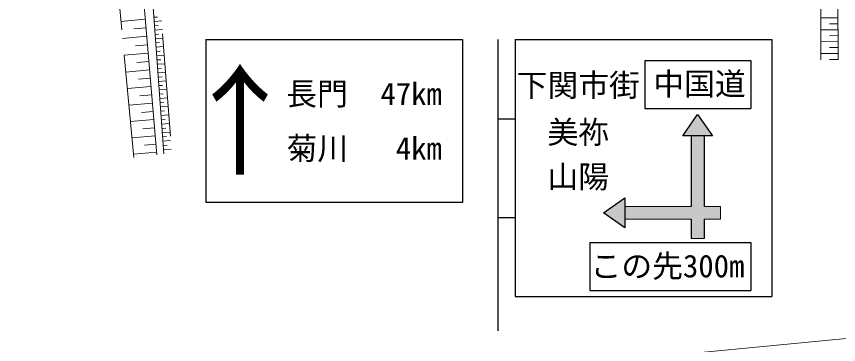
# Model space of a CAD drawing. Units: millimetres, scale not verified. Extents: x 39999 to 679983, y 20000 to 379991.
# Drawn here: x 346578 to 394624, y 229237 to 248387 of the extents above; entities that cross this region are included whole.
import ezdxf
from ezdxf.enums import TextEntityAlignment as Align

# ---------------------------------------------------------------- set-up
doc = ezdxf.new("R2010")
doc.units = ezdxf.units.MM
doc.header["$LTSCALE"] = 999.975
doc.linetypes.add('DASHED', pattern=[7.5, 6, -1.5])
for name, color, linetype, lineweight in [('M-BGD', 7, 'Continuous', 13), ('M-STR-HTXT', 7, 'Continuous', 13), ('M-STR-STRC', 7, 'Continuous', 25)]:
    doc.layers.add(name, color=color, linetype=linetype, lineweight=lineweight)
doc.styles.add('ＭＳ ゴシック', font='')
doc.styles.get('ＭＳ ゴシック').set_extended_font_data('MS Gothic')

msp = doc.modelspace()

# ---------------------------------------------------------------- hatches: boundary and pattern name
at = {"layer": 'M-STR-STRC'}
msp.add_hatch(color=256, dxfattribs=at).paths.add_polyline_path([(380889.5, 236921.4), (382139.5, 237796.4), (382139.5, 237296.4), (386014.4, 237296.4), (386014.4, 241421.3), (385514.4, 241421.3), (386389.4, 242671.3), (387264.4, 241421.3), (386764.4, 241421.3), (386764.4, 237296.4), (387730.8, 237296.4), (387730.8, 236546.5), (386764.4, 236546.5), (386764.4, 235432), (386014.4, 235432), (386014.4, 236546.5), (382139.5, 236546.5), (382139.5, 236046.5)])

# ---------------------------------------------------------------- linework, layer by layer
at = {"layer": 'M-BGD'}
for p, q in [((394595, 245846.9), (394510.8, 261134.2)), ((355188.9, 240361.1), (354083, 255436.9)), ((354783.4, 240302.8), (353569, 254455.4)), ((354103.7, 248223.9), (352684.2, 248102.1)), ((354603.6, 248339.4), (354826.1, 248355.7)), ((354621.9, 248090.1), (355067.3, 248122.8)), ((394581.4, 248310.2), (393588.5, 248304.7)), ((394583.3, 247962.7), (394086.5, 247959.9)), ((354146.3, 247727.1), (353439.1, 247666.4)), ((354640.2, 247840.8), (354863.1, 247857.1)), ((354658.5, 247591.5), (355104.7, 247624.2)), ((394585.3, 247615.2), (393590.7, 247609.7)), ((354189, 247230.3), (352779.5, 247109.3)), ((354676.8, 247342.1), (354900.1, 247358.5)), ((354695.1, 247092.8), (355142.1, 247125.6)), ((394587.2, 247267.1), (394089.5, 247264.3)), ((354231.3, 246736.9), (353529.1, 246676.7)), ((354713.4, 246843.5), (354937.1, 246859.9)), ((354731.6, 246594.2), (355179.5, 246627)), ((394589.1, 246919), (393593, 246913.5)), ((394591, 246570.4), (394092.6, 246567.6)), ((354273.6, 246243.6), (352874.1, 246123.5)), ((354749.9, 246344.8), (354974.1, 246361.3)), ((354768.2, 246095.5), (355217, 246128.4)), ((394592.9, 246221.8), (393595.3, 246216.3)), ((354315.7, 245753.8), (353618.4, 245693.9)), ((354786.5, 245846.2), (355011.1, 245862.7)), ((354804.8, 245596.9), (355254.4, 245629.8)), ((394594.8, 245872.6), (394095.6, 245869.8)), ((354357.7, 245263.9), (352968.1, 245144.7)), ((354823.1, 245347.5), (355048.1, 245364)), ((354841.4, 245098.2), (355291.8, 245131.3)), ((354399.4, 244777.6), (353707.1, 244718.2)), ((354859.7, 244848.9), (355085.1, 244865.4)), ((354878, 244599.6), (355329.2, 244632.7)), ((354441.2, 244291.2), (353061.4, 244172.8)), ((354896.3, 244350.2), (355122.1, 244366.8)), ((354914.5, 244100.9), (355366.6, 244134.1)), ((354482.6, 243808.3), (353795.2, 243749.3)), ((354932.8, 243851.6), (355159.1, 243868.2)), ((354951.1, 243602.3), (355404.1, 243635.5)), ((354524, 243325.4), (353154, 243207.8)), ((354969.4, 243353), (355196.1, 243369.6)), ((354987.7, 243103.6), (355441.5, 243136.9)), ((354565.2, 242845.9), (353882.6, 242787.3)), ((355006, 242854.3), (355233.1, 242871)), ((355024.3, 242605), (355478.9, 242638.3)), ((354606.3, 242366.4), (353246, 242249.7)), ((355042.6, 242355.7), (355270.1, 242372.3)), ((354647.2, 241890.3), (353969.4, 241832.1)), ((355060.9, 242106.3), (355516.3, 242139.7)), ((355079.2, 241857), (355307.1, 241873.7)), ((354688, 241414.2), (353337.4, 241298.3)), ((355097.4, 241607.7), (355553.7, 241641.2)), ((355115.7, 241358.4), (355344.1, 241375.1)), ((354728.6, 240941.4), (354055.7, 240883.7)), ((355134, 241109), (355591.1, 241142.6)), ((355152.3, 240859.7), (355381.1, 240876.5)), ((354769.2, 240468.7), (353428.1, 240353.6)), ((355170.6, 240610.4), (355628.6, 240644))]:
    msp.add_line(p, q, dxfattribs=at)
at = {"layer": 'M-BGD', "linetype": 'DASHED'}
for p, q in [((393596.5, 245851.6), (393548.6, 260513.8)), ((354561.9, 254857.3), (355646.2, 240408.4)), ((353448, 240146.2), (352174.7, 253408.2))]:
    msp.add_line(p, q, dxfattribs=at)
at = {"layer": 'M-STR-HTXT'}
msp.add_lwpolyline([(236500.4, 214359.5), (450758.9, 234937.3), (461630.1, 235973.9), (472490.7, 237021.2), (483347.4, 238069.1), (494208, 239113.2), (505053.9, 240164.5), (515905.6, 241205.5), (526758.9, 242252.4), (537659.2, 243301.6), (548575.3, 244360.2), (559456.2, 245434.3), (565891.4, 246007.4)], dxfattribs=at)
at = {"layer": 'M-STR-STRC'}
for p, q in [((357645.4, 247036.6), (357645.4, 237536.8)), ((357645.4, 247036.6), (372645, 247036.6)), ((372645, 247036.6), (372645, 237536.8)), ((374719.2, 247036.6), (374719.2, 230037)), ((375719.2, 247036.6), (375719.2, 232036.9)), ((375719.2, 247036.6), (390718.8, 247036.6)), ((390718.8, 247036.6), (390718.8, 232036.9)), ((383300.9, 245822.3), (383300.9, 243022.4)), ((383300.9, 245822.3), (389500.7, 245822.3)), ((389500.7, 245822.3), (389500.7, 243022.4)), ((383300.9, 243022.4), (389500.7, 243022.4)), ((385514.4, 241421.3), (386389.4, 242671.3)), ((386389.4, 242671.3), (387264.4, 241421.3)), ((374719.2, 242411.7), (375719.2, 242411.7)), ((387264.4, 241421.3), (385514.4, 241421.3)), ((386014.4, 241421.3), (386014.4, 237296.4)), ((386764.4, 241421.3), (386764.4, 237296.4)), ((372645, 237536.8), (357645.4, 237536.8)), ((380889.5, 236921.4), (382139.5, 237796.4)), ((382139.5, 237796.4), (382139.5, 236046.5)), ((382139.5, 236046.5), (380889.5, 236921.4)), ((374719.2, 236661.8), (375719.2, 236661.8)), ((386014.4, 236546.5), (386014.4, 235432)), ((386764.4, 236546.5), (386764.4, 235432)), ((380095.1, 235184), (380095.1, 232384)), ((380095.1, 235184), (389500.7, 235184)), ((389500.7, 235184), (389500.7, 232384)), ((380095.1, 232384), (389500.7, 232384)), ((375719.2, 232036.9), (390718.8, 232036.9))]:
    msp.add_line(p, q, dxfattribs=at)
at = {"layer": 'M-STR-STRC', "lineweight": 13}
for p, q in [((382139.5, 237296.4), (386014.4, 237296.4)), ((386764.4, 237296.4), (387730.8, 237296.4)), ((387730.8, 236546.5), (387730.8, 237296.4)), ((382139.5, 236546.5), (386014.4, 236546.5)), ((386764.4, 236546.5), (387730.8, 236546.5)), ((386014.4, 235432), (386764.4, 235432))]:
    msp.add_line(p, q, dxfattribs=at)

# ---------------------------------------------------------------- texts
at = {"layer": 'M-STR-STRC', "style": 'ＭＳ ゴシック'}
for s, height, p in [('↑', 5132, (359645.3, 242286.7)), ('下関市街', 1320, (379414.4, 244377.1)), ('中国道', 1320, (386500.8, 244457)), ('長門', 1320, (364145.2, 243870)), ('47km', 1320, (369645.1, 243870)), ('美祢', 1320, (379414.4, 241632.9)), ('菊川', 1320, (364165.4, 240688.8)), (' 4km', 1320, (369645.1, 240688.8)), ('山陽', 1320, (379414.4, 239034.5)), ('この先300m', 1320, (384626.2, 233818.6))]:
    msp.add_text(s, height=height, dxfattribs=at).set_placement(p, align=Align.MIDDLE_CENTER)

doc.saveas('drawing.dxf')
